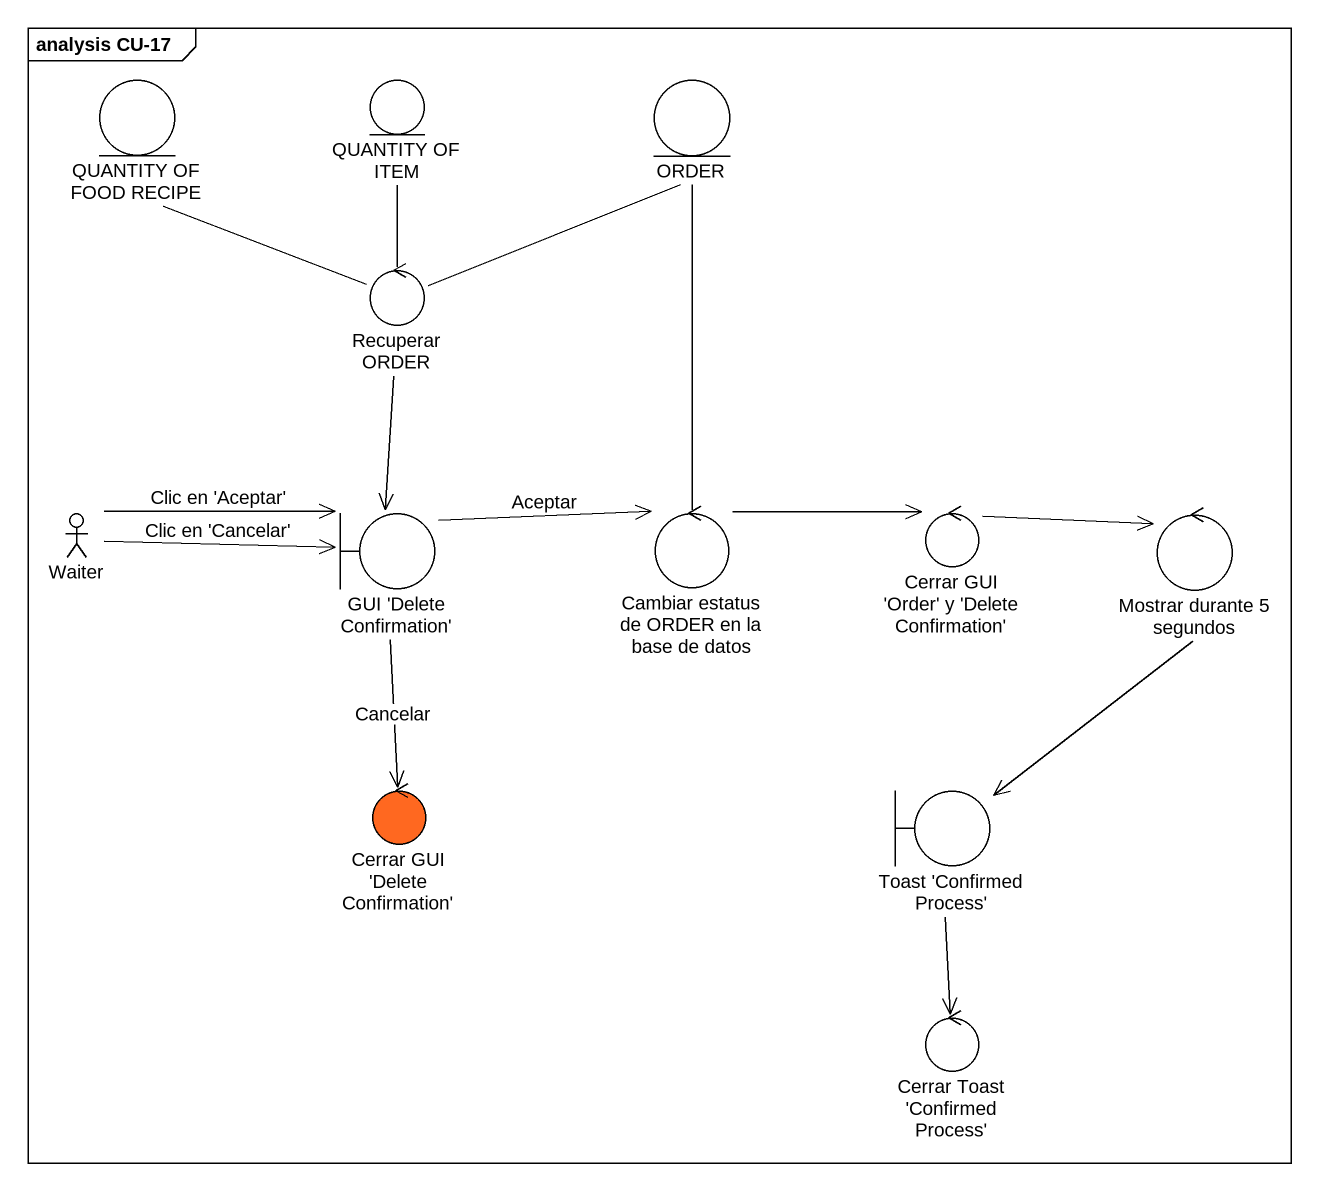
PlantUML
@startuml
mainframe analysis CU-17
entity "QUANTITY OF FOOD RECIPE" as QUANTITY_OF_FOOD_RECIPE
entity "QUANTITY OF ITEM" as QUANTITY_OF_ITEM
entity ORDER
control "Recuperar ORDER" as Recuperar_ORDER
actor Waiter
boundary "GUI 'Delete Confirmation'" as GUI_Delete_Confirmation
control "Cambiar estatus de ORDER en la base de datos" as Cambiar_estatus_de_ORDER_en
control "Cerrar GUI 'Order' y 'Delete Confirmation'" as Cerrar_GUI_Order_y_Delete
control "Mostrar durante 5 segundos" as Mostrar_durante_5_segundos
control "Cerrar GUI 'Delete Confirmation'" as Cerrar_GUI_Delete #FF6820
boundary "Toast 'Confirmed Process'" as Toast_Confirmed_Process
control "Cerrar Toast 'Confirmed Process'" as Cerrar_Toast_Confirmed
QUANTITY_OF_FOOD_RECIPE -- Recuperar_ORDER
QUANTITY_OF_ITEM -- Recuperar_ORDER
Recuperar_ORDER -up- ORDER
Recuperar_ORDER --> GUI_Delete_Confirmation
Waiter -right-> GUI_Delete_Confirmation : Clic en 'Aceptar'
Waiter -right-> GUI_Delete_Confirmation : Clic en 'Cancelar'
GUI_Delete_Confirmation -right-> Cambiar_estatus_de_ORDER_en : Aceptar
GUI_Delete_Confirmation --> Cerrar_GUI_Delete : Cancelar
Cambiar_estatus_de_ORDER_en -up- ORDER
Cambiar_estatus_de_ORDER_en -right-> Cerrar_GUI_Order_y_Delete
Cerrar_GUI_Order_y_Delete -right-> Mostrar_durante_5_segundos
Mostrar_durante_5_segundos --> Toast_Confirmed_Process
Toast_Confirmed_Process --> Cerrar_Toast_Confirmed
@enduml
